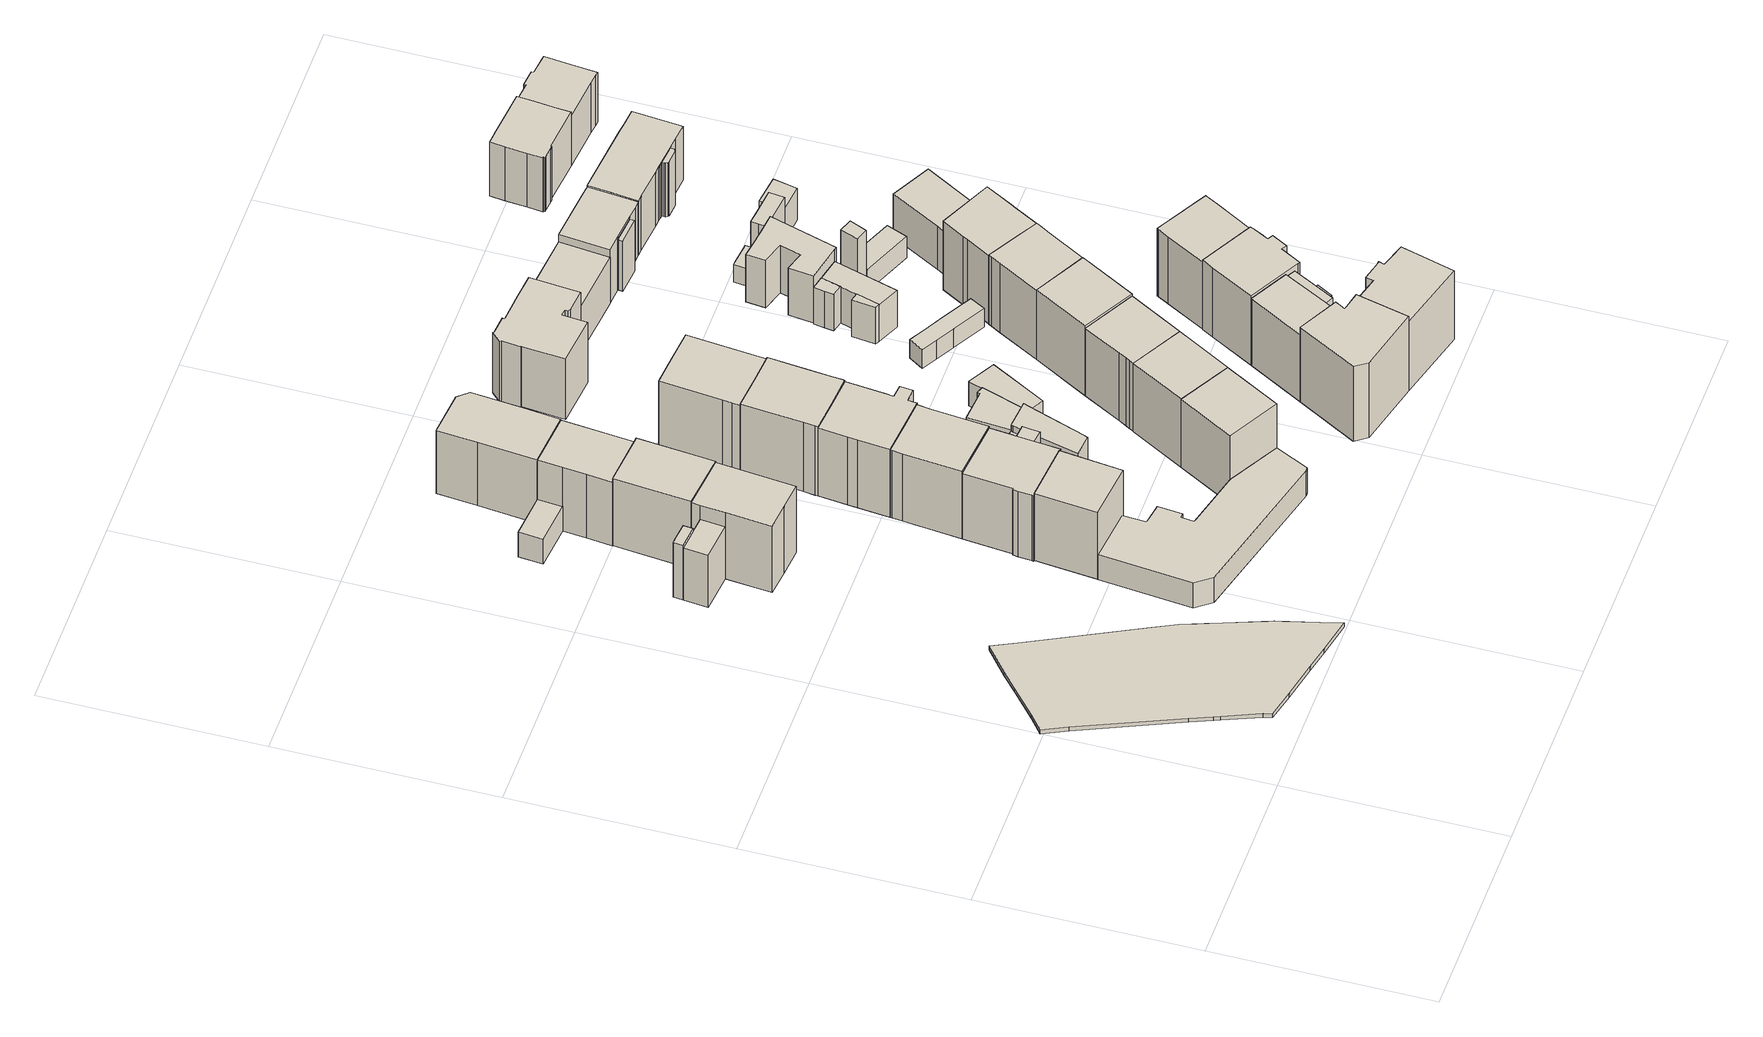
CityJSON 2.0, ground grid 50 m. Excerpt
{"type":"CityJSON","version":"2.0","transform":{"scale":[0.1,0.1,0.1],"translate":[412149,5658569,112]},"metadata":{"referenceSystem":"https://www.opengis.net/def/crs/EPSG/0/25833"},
"CityObjects":{
"building1":{"type":"Building","attributes":{"Erfassungsdatum_Objekt":"2022-03-29","BodenHoehe":112.24,"gemHoehe":0,"BauwerkHoehe":1,"Gemeindeschluessel":"14612000","Geometrietyp2DReferenz":"3000","measuredHeight":1,"function":"53001_1800"},"geometry":[{"type":"Solid","lod":"1","boundaries":[[[[0,1,2,3,4,5,6,7,8,9,10,11,12,13,14,15,16,17,18,19,20,21]],[[22,23,24,25,26,27,28,29,30,31,32,33,34,35,36,37,38,39,40,41,42,43]],[[21,23,22,0]],[[20,24,23,21]],[[19,25,24,20]],[[18,26,25,19]],[[17,27,26,18]],[[16,28,27,17]],[[15,29,28,16]],[[14,30,29,15]],[[13,31,30,14]],[[12,32,31,13]],[[11,33,32,12]],[[10,34,33,11]],[[9,35,34,10]],[[8,36,35,9]],[[7,37,36,8]],[[6,38,37,7]],[[5,39,38,6]],[[4,40,39,5]],[[3,41,40,4]],[[2,42,41,3]],[[1,43,42,2]],[[0,22,43,1]]]]}]},
"building2":{"type":"Building","attributes":{"Gemeindeschluessel":14612000,"Geometrietyp2DReferenz":"3000","function":"31001_9998","roofType":"9999"},"children":["building2-1","building2-2","building2-3"]},
"building2-1":{"type":"BuildingPart","attributes":{"Dachtyp_tdc":"tdcPolyFlatRoof","Dachneigung":12.86,"QualitaetDacherkennung":85,"Geometrietyp2DReferenz":"3000","measuredHeight":16.15,"roofType":"2100"},"parents":["building2"],"geometry":[{"type":"Solid","lod":"1","boundaries":[[[[44,45,46,47,48]],[[49,50,51,52,53]],[[48,50,49,44]],[[47,51,50,48]],[[46,52,51,47]],[[45,53,52,46]],[[44,49,53,45]]]]}]},
"building2-2":{"type":"BuildingPart","attributes":{"Dachtyp_tdc":"tdcPolyFlatRoof","Dachneigung":11.79,"QualitaetDacherkennung":72,"Geometrietyp2DReferenz":"3000","measuredHeight":15.63,"roofType":"2100"},"parents":["building2"],"geometry":[{"type":"Solid","lod":"1","boundaries":[[[[54,55,56,57,58]],[[59,60,51,50,61]],[[58,59,61,54]],[[57,60,59,58]],[[56,51,60,57]],[[55,50,51,56]],[[54,61,50,55]]]]}]},
"building2-3":{"type":"BuildingPart","attributes":{"Dachtyp_tdc":"tdcGableRoof","Dachneigung":16.1,"QualitaetDacherkennung":79,"Geometrietyp2DReferenz":"3000","measuredHeight":20.11,"roofType":"3100"},"parents":["building2"],"geometry":[{"type":"Solid","lod":"1","boundaries":[[[[62,63,64,65,66,67,68,69]],[[61,70,71,72,73,74,75,59]],[[69,61,59,62]],[[68,70,61,69]],[[67,71,70,68]],[[66,72,71,67]],[[65,73,72,66]],[[64,74,73,65]],[[63,75,74,64]],[[62,59,75,63]]]]}]},
"building3":{"type":"Building","attributes":{"Dachtyp_tdc":"tdcFreeFormRoof","Gemeindeschluessel":14612000,"Dachneigung":22.16,"QualitaetDacherkennung":76,"Geometrietyp2DReferenz":"3000","measuredHeight":20.68,"function":"31001_9998","roofType":"5000"},"geometry":[{"type":"Solid","lod":"1","boundaries":[[[[76,77,78,79]],[[80,81,82,83]],[[79,81,80,76]],[[78,82,81,79]],[[77,83,82,78]],[[76,80,83,77]]]]}]},
"building4":{"type":"Building","attributes":{"Dachtyp_tdc":"tdcGableRoof","Gemeindeschluessel":14612000,"Dachneigung":27.89,"QualitaetDacherkennung":73,"Geometrietyp2DReferenz":"3000","measuredHeight":21.06,"function":"31001_9998","roofType":"3100"},"geometry":[{"type":"Solid","lod":"1","boundaries":[[[[84,85,86,87]],[[88,72,70,89]],[[87,72,88,84]],[[86,70,72,87]],[[85,89,70,86]],[[84,88,89,85]]]]}]},
"building5":{"type":"Building","attributes":{"Dachtyp_tdc":"tdcFreeFormRoof","Gemeindeschluessel":14612000,"Dachneigung":57.56,"QualitaetDacherkennung":6,"Geometrietyp2DReferenz":"3000","measuredHeight":13.77,"function":"31001_9998","roofType":"5000"},"geometry":[{"type":"Solid","lod":"1","boundaries":[[[[90,91,92,93,94,95,96,97,98,99,100,101,102]],[[103,104,105,106,107,108,109,110,111,112,113,114,115]],[[102,104,103,90]],[[101,105,104,102]],[[100,106,105,101]],[[99,107,106,100]],[[98,108,107,99]],[[97,109,108,98]],[[96,110,109,97]],[[95,111,110,96]],[[94,112,111,95]],[[93,113,112,94]],[[92,114,113,93]],[[91,115,114,92]],[[90,103,115,91]]]]}]},
"building6":{"type":"Building","attributes":{"Gemeindeschluessel":14612000,"Geometrietyp2DReferenz":"3000","function":"31001_9998","roofType":"9999"},"children":["building6-1","building6-2"]},
"building6-1":{"type":"BuildingPart","attributes":{"Dachtyp_tdc":"tdcGableRoof","Dachneigung":22.31,"QualitaetDacherkennung":80,"Geometrietyp2DReferenz":"3000","measuredHeight":19.71,"roofType":"3100"},"parents":["building6"],"geometry":[{"type":"Solid","lod":"1","boundaries":[[[[116,117,118,119,120,121]],[[122,123,124,125,126,127]],[[121,123,122,116]],[[120,124,123,121]],[[119,125,124,120]],[[118,126,125,119]],[[117,127,126,118]],[[116,122,127,117]]]]}]},
"building6-2":{"type":"BuildingPart","attributes":{"Dachtyp_tdc":"tdcPolyFlatRoof","Dachneigung":5.61,"QualitaetDacherkennung":76,"Geometrietyp2DReferenz":"3000","measuredHeight":7.33,"roofType":"2100"},"parents":["building6"],"geometry":[{"type":"Solid","lod":"1","boundaries":[[[[128,129,130,131,132]],[[126,125,133,134,135]],[[132,125,126,128]],[[131,133,125,132]],[[130,134,133,131]],[[129,135,134,130]],[[128,126,135,129]]]]}]},
"building7":{"type":"Building","attributes":{"Gemeindeschluessel":14612000,"Geometrietyp2DReferenz":"3000","function":"31001_9998","roofType":"9999"},"children":["building7-1","building7-2"]},
"building7-1":{"type":"BuildingPart","attributes":{"Dachtyp_tdc":"tdcGableRoof","Dachneigung":23.9,"QualitaetDacherkennung":65,"Geometrietyp2DReferenz":"3000","measuredHeight":18.49,"roofType":"3100"},"parents":["building7"],"geometry":[{"type":"Solid","lod":"1","boundaries":[[[[136,137,138,139,140,141,142]],[[143,144,145,146,147,148,149]],[[141,144,143,142]],[[140,145,144,141]],[[139,146,145,140]],[[138,147,146,139]],[[137,148,147,138]],[[136,149,148,137]],[[142,143,149,136]]]]}]},
"building7-2":{"type":"BuildingPart","attributes":{"Dachtyp_tdc":"tdcGableRoof","Dachneigung":30,"QualitaetDacherkennung":79,"Geometrietyp2DReferenz":"3000","measuredHeight":21.07,"roofType":"3100"},"parents":["building7"],"geometry":[{"type":"Solid","lod":"1","boundaries":[[[[150,151,152,153,154,155,156,157,158,159,160,161,162,163,164,165]],[[166,167,168,169,170,171,172,173,145,143,174,175,80,176,83,177]],[[165,167,166,150]],[[164,168,167,165]],[[163,169,168,164]],[[162,170,169,163]],[[161,171,170,162]],[[160,172,171,161]],[[159,173,172,160]],[[158,145,173,159]],[[157,143,145,158]],[[156,174,143,157]],[[155,175,174,156]],[[154,80,175,155]],[[153,176,80,154]],[[152,83,176,153]],[[151,177,83,152]],[[150,166,177,151]]]]}]},
"building8":{"type":"Building","attributes":{"Dachtyp_tdc":"tdcGableRoof","Gemeindeschluessel":14612000,"Dachneigung":31.11,"QualitaetDacherkennung":78,"Geometrietyp2DReferenz":"3000","measuredHeight":21.53,"function":"31001_9998","roofType":"3100"},"geometry":[{"type":"Solid","lod":"1","boundaries":[[[[178,179,180,181,182,183,184,185,186,187]],[[188,172,189,170,190,191,192,193,194,195]],[[187,172,188,178]],[[186,189,172,187]],[[185,170,189,186]],[[184,190,170,185]],[[183,191,190,184]],[[182,192,191,183]],[[181,193,192,182]],[[180,194,193,181]],[[179,195,194,180]],[[178,188,195,179]]]]}]},
"building9":{"type":"Building","attributes":{"Dachtyp_tdc":"tdcPolyFlatRoof","Gemeindeschluessel":14612000,"Dachneigung":0,"QualitaetDacherkennung":36,"Geometrietyp2DReferenz":"3000","measuredHeight":18.29,"function":"31001_9998","roofType":"1000"},"geometry":[{"type":"Solid","lod":"1","boundaries":[[[[196,197,198,199,200,201,202]],[[203,204,205,206,207,208,209]],[[202,204,203,196]],[[201,205,204,202]],[[200,206,205,201]],[[199,207,206,200]],[[198,208,207,199]],[[197,209,208,198]],[[196,203,209,197]]]]}]},
"building10":{"type":"Building","attributes":{"Dachtyp_tdc":"tdcFreeFormRoof","Gemeindeschluessel":14612000,"Dachneigung":30.51,"QualitaetDacherkennung":73,"Geometrietyp2DReferenz":"3000","measuredHeight":22.68,"function":"31001_9998","roofType":"5000"},"geometry":[{"type":"Solid","lod":"1","boundaries":[[[[210,211,212,213,214,215,216,217,218,219,220,221]],[[192,222,223,224,225,226,227,228,229,230,231,194]],[[221,222,192,210]],[[220,223,222,221]],[[219,224,223,220]],[[218,225,224,219]],[[217,226,225,218]],[[216,227,226,217]],[[215,228,227,216]],[[214,229,228,215]],[[213,230,229,214]],[[212,231,230,213]],[[211,194,231,212]],[[210,192,194,211]]]]}]},
"building11":{"type":"Building","attributes":{"Dachtyp_tdc":"tdcGableRoof","Gemeindeschluessel":14612000,"Dachneigung":29.85,"QualitaetDacherkennung":89,"Geometrietyp2DReferenz":"3000","measuredHeight":21.54,"function":"31001_9998","roofType":"3100"},"geometry":[{"type":"Solid","lod":"1","boundaries":[[[[232,233,234,235]],[[236,237,238,239]],[[235,237,236,232]],[[234,238,237,235]],[[233,239,238,234]],[[232,236,239,233]]]]}]},
"building12":{"type":"Building","attributes":{"Gemeindeschluessel":14612000,"Geometrietyp2DReferenz":"3000","function":"31001_9998","roofType":"9999"},"children":["building12-1","building12-2"]},
"building12-1":{"type":"BuildingPart","attributes":{"Dachtyp_tdc":"tdcGableRoof","Dachneigung":13.81,"QualitaetDacherkennung":5,"Geometrietyp2DReferenz":"3000","measuredHeight":10.75,"roofType":"3100"},"parents":["building12"],"geometry":[{"type":"Solid","lod":"1","boundaries":[[[[240,241,242,243,244,245,246,247,248]],[[249,250,251,252,253,254,255,256,257]],[[248,250,249,240]],[[247,251,250,248]],[[246,252,251,247]],[[245,253,252,246]],[[244,254,253,245]],[[243,255,254,244]],[[242,256,255,243]],[[241,257,256,242]],[[240,249,257,241]]]]}]},
"building12-2":{"type":"BuildingPart","attributes":{"Dachtyp_tdc":"tdcPolyFlatRoof","Dachneigung":0,"QualitaetDacherkennung":40,"Geometrietyp2DReferenz":"3000","measuredHeight":7.15,"roofType":"1000"},"parents":["building12"],"geometry":[{"type":"Solid","lod":"1","boundaries":[[[[258,259,260,261]],[[262,263,256,254]],[[261,263,262,258]],[[260,256,263,261]],[[259,254,256,260]],[[258,262,254,259]]]]}]},
"building13":{"type":"Building","attributes":{"Gemeindeschluessel":14612000,"Geometrietyp2DReferenz":"3000","function":"31001_9998","roofType":"9999"},"children":["building13-1","building13-2"]},
"building13-1":{"type":"BuildingPart","attributes":{"Dachtyp_tdc":"tdcGableRoof","Dachneigung":31.83,"QualitaetDacherkennung":79,"Geometrietyp2DReferenz":"3000","measuredHeight":22.08,"roofType":"3100"},"parents":["building13"],"geometry":[{"type":"Solid","lod":"1","boundaries":[[[[264,265,266,267,268,269,270,271,272,273,274]],[[275,276,225,277,224,278,279,280,281,282,283]],[[274,276,275,264]],[[273,225,276,274]],[[272,277,225,273]],[[271,224,277,272]],[[270,278,224,271]],[[269,279,278,270]],[[268,280,279,269]],[[267,281,280,268]],[[266,282,281,267]],[[265,283,282,266]],[[264,275,283,265]]]]}]},
"building13-2":{"type":"BuildingPart","attributes":{"Dachtyp_tdc":"tdcPolyFlatRoof","Dachneigung":0,"QualitaetDacherkennung":66,"Geometrietyp2DReferenz":"3000","measuredHeight":8.22,"roofType":"1000"},"parents":["building13"],"geometry":[{"type":"Solid","lod":"1","boundaries":[[[[284,285,286,287]],[[282,288,289,283]],[[287,288,282,284]],[[286,289,288,287]],[[285,283,289,286]],[[284,282,283,285]]]]}]},
"building14":{"type":"Building","attributes":{"Dachtyp_tdc":"tdcGableRoof","Gemeindeschluessel":14612000,"Dachneigung":32.02,"QualitaetDacherkennung":66,"Geometrietyp2DReferenz":"3000","measuredHeight":21.6,"function":"31001_9998","roofType":"3100"},"geometry":[{"type":"Solid","lod":"1","boundaries":[[[[290,291,292,293,294,295,296,297,298,299]],[[300,301,302,303,304,305,306,307,308,309]],[[299,301,300,290]],[[298,302,301,299]],[[297,303,302,298]],[[296,304,303,297]],[[295,305,304,296]],[[294,306,305,295]],[[293,307,306,294]],[[292,308,307,293]],[[291,309,308,292]],[[290,300,309,291]]]]}]},
"building15":{"type":"Building","attributes":{"Dachtyp_tdc":"tdcPolyFlatRoof","Gemeindeschluessel":14612000,"Dachneigung":2.62,"QualitaetDacherkennung":70,"Geometrietyp2DReferenz":"3000","measuredHeight":7.49,"function":"31001_9998","roofType":"2100"},"geometry":[{"type":"Solid","lod":"1","boundaries":[[[[310,311,312,313,314,315]],[[316,317,318,319,320,321]],[[315,317,316,310]],[[314,318,317,315]],[[313,319,318,314]],[[312,320,319,313]],[[311,321,320,312]],[[310,316,321,311]]]]}]},
"building16":{"type":"Building","attributes":{"Dachtyp_tdc":"tdcGableRoof","Gemeindeschluessel":14612000,"Dachneigung":29.72,"QualitaetDacherkennung":83,"Geometrietyp2DReferenz":"3000","measuredHeight":21.59,"function":"31001_9998","roofType":"3100"},"geometry":[{"type":"Solid","lod":"1","boundaries":[[[[322,323,324,325]],[[237,326,327,238]],[[325,326,237,322]],[[324,327,326,325]],[[323,238,327,324]],[[322,237,238,323]]]]}]},
"building17":{"type":"Building","attributes":{"Dachtyp_tdc":"tdcPolyFlatRoof","Gemeindeschluessel":14612000,"Dachneigung":0,"QualitaetDacherkennung":61,"Geometrietyp2DReferenz":"3000","measuredHeight":6.96,"function":"31001_9998","roofType":"1000"},"geometry":[{"type":"Solid","lod":"1","boundaries":[[[[328,329,330,331,332,333,334]],[[335,336,316,321,337,338,339]],[[334,336,335,328]],[[333,316,336,334]],[[332,321,316,333]],[[331,337,321,332]],[[330,338,337,331]],[[329,339,338,330]],[[328,335,339,329]]]]}]},
"building18":{"type":"Building","attributes":{"Dachtyp_tdc":"tdcPolyFlatRoof","Gemeindeschluessel":14612000,"Dachneigung":11.71,"QualitaetDacherkennung":75,"Geometrietyp2DReferenz":"3000","measuredHeight":4.7,"function":"31001_9998","roofType":"2100"},"geometry":[{"type":"Solid","lod":"1","boundaries":[[[[340,341,342,343,344,345,346,347]],[[348,349,350,351,352,353,354,355]],[[347,349,348,340]],[[346,350,349,347]],[[345,351,350,346]],[[344,352,351,345]],[[343,353,352,344]],[[342,354,353,343]],[[341,355,354,342]],[[340,348,355,341]]]]}]},
"building19":{"type":"Building","attributes":{"Dachtyp_tdc":"tdcFreeFormRoof","Gemeindeschluessel":14612000,"Dachneigung":41,"QualitaetDacherkennung":27,"Geometrietyp2DReferenz":"3000","measuredHeight":24.29,"function":"31001_9998","roofType":"5000"},"geometry":[{"type":"Solid","lod":"1","boundaries":[[[[356,357,358,359,360,361,362]],[[363,364,365,366,367,368,369]],[[362,364,363,356]],[[361,365,364,362]],[[360,366,365,361]],[[359,367,366,360]],[[358,368,367,359]],[[357,369,368,358]],[[356,363,369,357]]]]}]},
"building20":{"type":"Building","attributes":{"Dachtyp_tdc":"tdcGableRoof","Gemeindeschluessel":14612000,"Dachneigung":29.12,"QualitaetDacherkennung":78,"Geometrietyp2DReferenz":"3000","measuredHeight":21.39,"function":"31001_9998","roofType":"3100"},"geometry":[{"type":"Solid","lod":"1","boundaries":[[[[370,325,324,371,372,373,374]],[[375,376,377,378,379,380,381]],[[374,376,375,370]],[[373,377,376,374]],[[372,378,377,373]],[[371,379,378,372]],[[324,380,379,371]],[[325,381,380,324]],[[370,375,381,325]]]]}]},
"building21":{"type":"Building","attributes":{"Dachtyp_tdc":"tdcFreeFormRoof","Gemeindeschluessel":14612000,"Dachneigung":23.46,"QualitaetDacherkennung":27,"Geometrietyp2DReferenz":"3000","measuredHeight":20.46,"function":"31001_9998","roofType":"5000"},"geometry":[{"type":"Solid","lod":"1","boundaries":[[[[382,383,384,385,386,387,388,389,390,391,392,393,394,395,396,397,398]],[[399,400,401,402,403,404,405,406,407,408,409,410,411,412,413,414,415]],[[398,400,399,382]],[[397,401,400,398]],[[396,402,401,397]],[[395,403,402,396]],[[394,404,403,395]],[[393,405,404,394]],[[392,406,405,393]],[[391,407,406,392]],[[390,408,407,391]],[[389,409,408,390]],[[388,410,409,389]],[[387,411,410,388]],[[386,412,411,387]],[[385,413,412,386]],[[384,414,413,385]],[[383,415,414,384]],[[382,399,415,383]]]]}]},
"building22":{"type":"Building","attributes":{"Gemeindeschluessel":14612000,"Geometrietyp2DReferenz":"3000","function":"31001_9998","roofType":"9999"},"children":["building22-1","building22-2","building22-3"]},
"building22-1":{"type":"BuildingPart","attributes":{"Dachtyp_tdc":"tdcPolyFlatRoof","Dachneigung":28.42,"QualitaetDacherkennung":43,"Geometrietyp2DReferenz":"3000","measuredHeight":19.26,"roofType":"2100"},"parents":["building22"],"geometry":[{"type":"Solid","lod":"1","boundaries":[[[[416,417,418,419,420]],[[421,422,423,424,425]],[[420,422,421,416]],[[419,423,422,420]],[[418,424,423,419]],[[417,425,424,418]],[[416,421,425,417]]]]}]},
"building22-2":{"type":"BuildingPart","attributes":{"Dachtyp_tdc":"tdcGableRoof","Dachneigung":29.43,"QualitaetDacherkennung":64,"Geometrietyp2DReferenz":"3000","measuredHeight":21.21,"roofType":"3100"},"parents":["building22"],"geometry":[{"type":"Solid","lod":"1","boundaries":[[[[426,427,428,429,430]],[[431,423,422,365,364]],[[430,423,431,426]],[[429,422,423,430]],[[428,365,422,429]],[[427,364,365,428]],[[426,431,364,427]]]]}]},
"building22-3":{"type":"BuildingPart","attributes":{"Dachtyp_tdc":"tdcFreeFormRoof","Dachneigung":72.67,"QualitaetDacherkennung":29,"Geometrietyp2DReferenz":"3000","measuredHeight":18.78,"roofType":"5000"},"parents":["building22"],"geometry":[{"type":"Solid","lod":"1","boundaries":[[[[432,433,434,435,436,437,438]],[[439,440,441,425,424,442,443]],[[438,440,439,432]],[[437,441,440,438]],[[436,425,441,437]],[[435,424,425,436]],[[434,442,424,435]],[[433,443,442,434]],[[432,439,443,433]]]]}]},
"building23":{"type":"Building","attributes":{"Dachtyp_tdc":"tdcGableRoof","Gemeindeschluessel":14612000,"Dachneigung":36.19,"QualitaetDacherkennung":80,"Geometrietyp2DReferenz":"3000","measuredHeight":22.5,"function":"31001_9998","roofType":"3100"},"geometry":[{"type":"Solid","lod":"1","boundaries":[[[[444,445,446,447]],[[448,379,378,449]],[[447,379,448,444]],[[446,378,379,447]],[[445,449,378,446]],[[444,448,449,445]]]]}]},
"building24":{"type":"Building","attributes":{"Dachtyp_tdc":"tdcFreeFormRoof","Gemeindeschluessel":14612000,"Dachneigung":35.54,"QualitaetDacherkennung":55,"Geometrietyp2DReferenz":"3000","measuredHeight":22.66,"function":"31001_9998","roofType":"5000"},"geometry":[{"type":"Solid","lod":"1","boundaries":[[[[450,451,452,453,454,455,456,457,458]],[[459,460,461,462,463,464,465,466,467]],[[458,460,459,450]],[[457,461,460,458]],[[456,462,461,457]],[[455,463,462,456]],[[454,464,463,455]],[[453,465,464,454]],[[452,466,465,453]],[[451,467,466,452]],[[450,459,467,451]]]]}]},
"building25":{"type":"Building","attributes":{"Dachtyp_tdc":"tdcGableRoof","Gemeindeschluessel":14612000,"Dachneigung":10.48,"QualitaetDacherkennung":18,"Geometrietyp2DReferenz":"3000","measuredHeight":6.6,"function":"31001_9998","roofType":"3100"},"geometry":[{"type":"Solid","lod":"1","boundaries":[[[[468,469,470,471,472,473,474,475]],[[476,477,478,479,480,481,482,483]],[[475,477,476,468]],[[474,478,477,475]],[[473,479,478,474]],[[472,480,479,473]],[[471,481,480,472]],[[470,482,481,471]],[[469,483,482,470]],[[468,476,483,469]]]]}]},
"building26":{"type":"Building","attributes":{"Dachtyp_tdc":"tdcFreeFormRoof","Gemeindeschluessel":14612000,"Dachneigung":25.82,"QualitaetDacherkennung":72,"Geometrietyp2DReferenz":"3000","measuredHeight":21.97,"function":"31001_9998","roofType":"5000"},"geometry":[{"type":"Solid","lod":"1","boundaries":[[[[484,485,486,487,488,489,490,491,492,493,494,495]],[[496,497,498,499,500,501,502,503,442,431,504,505]],[[495,497,496,484]],[[494,498,497,495]],[[493,499,498,494]],[[492,500,499,493]],[[491,501,500,492]],[[490,502,501,491]],[[489,503,502,490]],[[488,442,503,489]],[[487,431,442,488]],[[486,504,431,487]],[[485,505,504,486]],[[484,496,505,485]]]]}]},
"building27":{"type":"Building","attributes":{"Dachtyp_tdc":"tdcGableRoof","Gemeindeschluessel":14612000,"Dachneigung":36.05,"QualitaetDacherkennung":77,"Geometrietyp2DReferenz":"3000","measuredHeight":22.42,"function":"31001_9998","roofType":"3100"},"geometry":[{"type":"Solid","lod":"1","boundaries":[[[[506,507,508,509,510,511,512,513,514,515]],[[516,448,517,449,518,519,520,521,522,523]],[[515,448,516,506]],[[514,517,448,515]],[[513,449,517,514]],[[512,518,449,513]],[[511,519,518,512]],[[510,520,519,511]],[[509,521,520,510]],[[508,522,521,509]],[[507,523,522,508]],[[506,516,523,507]]]]}]},
"building28":{"type":"Building","attributes":{"Dachtyp_tdc":"tdcGableRoof","Gemeindeschluessel":14612000,"Dachneigung":35.52,"QualitaetDacherkennung":53,"Geometrietyp2DReferenz":"3000","measuredHeight":15.27,"function":"31001_9998","roofType":"3100"},"geometry":[{"type":"Solid","lod":"1","boundaries":[[[[524,525,526,527]],[[407,528,529,408]],[[527,528,407,524]],[[526,529,528,527]],[[525,408,529,526]],[[524,407,408,525]]]]}]},
"building29":{"type":"Building","attributes":{"Gemeindeschluessel":14612000,"Geometrietyp2DReferenz":"3000","function":"31001_9998","roofType":"9999"},"children":["building29-1","building29-2","building29-3"]},
"building29-1":{"type":"BuildingPart","attributes":{"Dachtyp_tdc":"tdcPolyFlatRoof","Dachneigung":0,"QualitaetDacherkennung":57,"Geometrietyp2DReferenz":"3000","measuredHeight":10.31,"roofType":"1000"},"parents":["building29"],"geometry":[{"type":"Solid","lod":"1","boundaries":[[[[530,531,532,533,534,535]],[[536,537,538,539,540,541]],[[535,537,536,530]],[[534,538,537,535]],[[533,539,538,534]],[[532,540,539,533]],[[531,541,540,532]],[[530,536,541,531]]]]}]},
"building29-2":{"type":"BuildingPart","attributes":{"Dachtyp_tdc":"tdcPolyFlatRoof","Dachneigung":2.94,"QualitaetDacherkennung":69,"Geometrietyp2DReferenz":"3000","measuredHeight":10.58,"roofType":"2100"},"parents":["building29"],"geometry":[{"type":"Solid","lod":"1","boundaries":[[[[542,543,544,545,546]],[[547,548,549,541,540]],[[546,548,547,542]],[[545,549,548,546]],[[544,541,549,545]],[[543,540,541,544]],[[542,547,540,543]]]]}]},
"building29-3":{"type":"BuildingPart","attributes":{"Dachtyp_tdc":"tdcPolyFlatRoof","Dachneigung":0,"QualitaetDacherkennung":74,"Geometrietyp2DReferenz":"3000","measuredHeight":10.55,"roofType":"1000"},"parents":["building29"],"geometry":[{"type":"Solid","lod":"1","boundaries":[[[[550,551,552,553]],[[538,554,555,539]],[[553,554,538,550]],[[552,555,554,553]],[[551,539,555,552]],[[550,538,539,551]]]]}]},
"building30":{"type":"Building","attributes":{"Dachtyp_tdc":"tdcFreeFormRoof","Gemeindeschluessel":14612000,"Dachneigung":27.26,"QualitaetDacherkennung":76,"Geometrietyp2DReferenz":"3000","measuredHeight":21.2,"function":"31001_9998","roofType":"5000"},"geometry":[{"type":"Solid","lod":"1","boundaries":[[[[556,557,558,559,560,561,562,563]],[[564,565,566,567,568,569,570,571]],[[563,565,564,556]],[[562,566,565,563]],[[561,567,566,562]],[[560,568,567,561]],[[559,569,568,560]],[[558,570,569,559]],[[557,571,570,558]],[[556,564,571,557]]]]}]},
"building31":{"type":"Building","attributes":{"Dachtyp_tdc":"tdcFreeFormRoof","Gemeindeschluessel":14612000,"Dachneigung":17.35,"QualitaetDacherkennung":52,"Geometrietyp2DReferenz":"3000","measuredHeight":14.02,"function":"31001_9998","roofType":"5000"},"geometry":[{"type":"Solid","lod":"1","boundaries":[[[[572,573,574,575,576,577,578,579,580,581,582,583]],[[584,585,586,587,588,589,590,591,592,593,594,595]],[[583,585,584,572]],[[582,586,585,583]],[[581,587,586,582]],[[580,588,587,581]],[[579,589,588,580]],[[578,590,589,579]],[[577,591,590,578]],[[576,592,591,577]],[[575,593,592,576]],[[574,594,593,575]],[[573,595,594,574]],[[572,584,595,573]]]]}]},
"building32":{"type":"Building","attributes":{"Dachtyp_tdc":"tdcFreeFormRoof","Gemeindeschluessel":14612000,"Dachneigung":63.34,"QualitaetDacherkennung":5,"Geometrietyp2DReferenz":"3000","measuredHeight":18.99,"function":"31001_9998","roofType":"5000"},"geometry":[{"type":"Solid","lod":"1","boundaries":[[[[596,597,598,599]],[[600,601,602,603]],[[599,601,600,596]],[[598,602,601,599]],[[597,603,602,598]],[[596,600,603,597]]]]}]},
"building33":{"type":"Building","attributes":{"Dachtyp_tdc":"tdcFreeFormRoof","Gemeindeschluessel":14612000,"Dachneigung":30.3,"QualitaetDacherkennung":79,"Geometrietyp2DReferenz":"3000","measuredHeight":21.74,"function":"31001_9998","roofType":"5000"},"geometry":[{"type":"Solid","lod":"1","boundaries":[[[[604,605,606,607,608,609,610,611,612]],[[613,614,615,616,617,618,619,620,621]],[[612,614,613,604]],[[611,615,614,612]],[[610,616,615,611]],[[609,617,616,610]],[[608,618,617,609]],[[607,619,618,608]],[[606,620,619,607]],[[605,621,620,606]],[[604,613,621,605]]]]}]},
"building34":{"type":"Building","attributes":{"Gemeindeschluessel":14612000,"Geometrietyp2DReferenz":"3000","function":"31001_9998","roofType":"9999"},"children":["building34-1","building34-2"]},
"building34-1":{"type":"BuildingPart","attributes":{"Dachtyp_tdc":"tdcPolyFlatRoof","Dachneigung":0,"QualitaetDacherkennung":38,"Geometrietyp2DReferenz":"3000","measuredHeight":14.52,"roofType":"1000"},"parents":["building34"],"geometry":[{"type":"Solid","lod":"1","boundaries":[[[[622,623,624,625]],[[626,627,628,629]],[[625,627,626,622]],[[624,628,627,625]],[[623,629,628,624]],[[622,626,629,623]]]]}]},
"building34-2":{"type":"BuildingPart","attributes":{"Dachtyp_tdc":"tdcFreeFormRoof","Dachneigung":38.37,"QualitaetDacherkennung":9,"Geometrietyp2DReferenz":"3000","measuredHeight":17.44,"roofType":"5000"},"parents":["building34"],"geometry":[{"type":"Solid","lod":"1","boundaries":[[[[630,631,632,633,634,635,636,637,638,639,640]],[[641,627,626,642,643,644,645,646,647,648,649]],[[640,627,641,630]],[[639,626,627,640]],[[638,642,626,639]],[[637,643,642,638]],[[636,644,643,637]],[[635,645,644,636]],[[634,646,645,635]],[[633,647,646,634]],[[632,648,647,633]],[[631,649,648,632]],[[630,641,649,631]]]]}]},
"building35":{"type":"Building","attributes":{"Dachtyp_tdc":"tdcPolyFlatRoof","Gemeindeschluessel":14612000,"Dachneigung":0,"QualitaetDacherkennung":55,"Geometrietyp2DReferenz":"3000","measuredHeight":6.18,"function":"31001_9998","roofType":"1000"},"geometry":[{"type":"Solid","lod":"1","boundaries":[[[[650,651,652,653,654,655,656]],[[657,602,601,658,659,660,661]],[[656,602,657,650]],[[655,601,602,656]],[[654,658,601,655]],[[653,659,658,654]],[[652,660,659,653]],[[651,661,660,652]],[[650,657,661,651]]]]}]},
"building36":{"type":"Building","attributes":{"Gemeindeschluessel":14612000,"Geometrietyp2DReferenz":"3000","function":"31001_9998","roofType":"9999"},"children":["building36-1","building36-2"]},
"building36-1":{"type":"BuildingPart","attributes":{"Dachtyp_tdc":"tdcFreeFormRoof","Dachneigung":68.86,"QualitaetDacherkennung":5,"Geometrietyp2DReferenz":"3000","measuredHeight":14.82,"roofType":"5000"},"parents":["building36"],"geometry":[{"type":"Solid","lod":"1","boundaries":[[[[662,663,664,665,666,667,668,669,670]],[[671,672,673,674,590,675,676,677,678]],[[670,672,671,662]],[[669,673,672,670]],[[668,674,673,669]],[[667,590,674,668]],[[666,675,590,667]],[[665,676,675,666]],[[664,677,676,665]],[[663,678,677,664]],[[662,671,678,663]]]]}]},
"building36-2":{"type":"BuildingPart","attributes":{"Dachtyp_tdc":"tdcGableRoof","Dachneigung":41.43,"QualitaetDacherkennung":4,"Geometrietyp2DReferenz":"3000","measuredHeight":7.35,"roofType":"3100"},"parents":["building36"],"geometry":[{"type":"Solid","lod":"1","boundaries":[[[[679,680,681,682,683,684,685,686]],[[675,589,687,588,688,689,690,677]],[[686,589,675,679]],[[685,687,589,686]],[[684,588,687,685]],[[683,688,588,684]],[[682,689,688,683]],[[681,690,689,682]],[[680,677,690,681]],[[679,675,677,680]]]]}]},
"building37":{"type":"Building","attributes":{"Dachtyp_tdc":"tdcFreeFormRoof","Gemeindeschluessel":14612000,"Dachneigung":30.28,"QualitaetDacherkennung":52,"Geometrietyp2DReferenz":"3000","measuredHeight":13.87,"function":"31001_9998","roofType":"5000"},"geometry":[{"type":"Solid","lod":"1","boundaries":[[[[691,692,693,694,695,696,697,698]],[[699,700,701,702,703,704,705,706]],[[698,700,699,691]],[[697,701,700,698]],[[696,702,701,697]],[[695,703,702,696]],[[694,704,703,695]],[[693,705,704,694]],[[692,706,705,693]],[[691,699,706,692]]]]}]},
"building38":{"type":"Building","attributes":{"Dachtyp_tdc":"tdcFreeFormRoof","Gemeindeschluessel":14612000,"Dachneigung":56.23,"QualitaetDacherkennung":10,"Geometrietyp2DReferenz":"3000","measuredHeight":11.32,"function":"31001_9998","roofType":"5000"},"geometry":[{"type":"Solid","lod":"1","boundaries":[[[[707,708,709,710,711]],[[712,713,714,715,716]],[[711,713,712,707]],[[710,714,713,711]],[[709,715,714,710]],[[708,716,715,709]],[[707,712,716,708]]]]}]},
"building39":{"type":"Building","attributes":{"Gemeindeschluessel":14612000,"Geometrietyp2DReferenz":"3000","function":"31001_9998","roofType":"9999"},"children":["building39-1","building39-2"]},
"building39-1":{"type":"BuildingPart","attributes":{"Dachtyp_tdc":"tdcGableRoof","Dachneigung":40.11,"QualitaetDacherkennung":57,"Geometrietyp2DReferenz":"3000","measuredHeight":18.31,"roofType":"3100"},"parents":["building39"],"geometry":[{"type":"Solid","lod":"1","boundaries":[[[[717,718,719,720,721,722,723,724,725,726,727,728,729,730,731,732]],[[733,734,735,736,737,738,739,740,741,742,743,744,745,746,747,748]],[[732,734,733,717]],[[731,735,734,732]],[[730,736,735,731]],[[729,737,736,730]],[[728,738,737,729]],[[727,739,738,728]],[[726,740,739,727]],[[725,741,740,726]],[[724,742,741,725]],[[723,743,742,724]],[[722,744,743,723]],[[721,745,744,722]],[[720,746,745,721]],[[719,747,746,720]],[[718,748,747,719]],[[717,733,748,718]]]]}]},
"building39-2":{"type":"BuildingPart","attributes":{"Dachtyp_tdc":"tdcPolyFlatRoof","Dachneigung":38.92,"QualitaetDacherkennung":35,"Geometrietyp2DReferenz":"3000","measuredHeight":16.13,"roofType":"2100"},"parents":["building39"],"geometry":[{"type":"MultiSurface","lod":"1","boundaries":[[[749,750,751,752,731,730,753,754,755]],[[756,757,758,759,736,735,760,761,762]],[[755,757,756,749]],[[754,758,757,755]],[[753,759,758,754]],[[730,736,759,753]],[[759,753,731,735]],[[752,760,735,731]],[[751,761,760,752]],[[750,762,761,751]],[[749,756,762,750]]]}]},
"building40":{"type":"Building","attributes":{"Dachtyp_tdc":"tdcFreeFormRoof","Gemeindeschluessel":14612000,"Dachneigung":39.2,"QualitaetDacherkennung":73,"Geometrietyp2DReferenz":"3000","measuredHeight":17.15,"function":"31001_9998","roofType":"5000"},"geometry":[{"type":"Solid","lod":"1","boundaries":[[[[763,764,765,766,767,768,769,770,771,772,773,774,775,776,777,778]],[[779,780,781,782,783,784,785,786,787,788,789,790,791,792,793,794]],[[778,780,779,763]],[[777,781,780,778]],[[776,782,781,777]],[[775,783,782,776]],[[774,784,783,775]],[[773,785,784,774]],[[772,786,785,773]],[[771,787,786,772]],[[770,788,787,771]],[[769,789,788,770]],[[768,790,789,769]],[[767,791,790,768]],[[766,792,791,767]],[[765,793,792,766]],[[764,794,793,765]],[[763,779,794,764]]]]}]},
"building41":{"type":"Building","attributes":{"Dachtyp_tdc":"tdcGableRoof","Gemeindeschluessel":14612000,"Dachneigung":33.98,"QualitaetDacherkennung":45,"Geometrietyp2DReferenz":"3000","measuredHeight":16.29,"function":"31001_9998","roofType":"3100"},"geometry":[{"type":"Solid","lod":"1","boundaries":[[[[795,796,797,798,799,800,801,802,803,804,805,806,807,808]],[[809,782,810,779,811,812,813,814,815,816,817,818,819,820]],[[808,782,809,795]],[[807,810,782,808]],[[806,779,810,807]],[[805,811,779,806]],[[804,812,811,805]],[[803,813,812,804]],[[802,814,813,803]],[[801,815,814,802]],[[800,816,815,801]],[[799,817,816,800]],[[798,818,817,799]],[[797,819,818,798]],[[796,820,819,797]],[[795,809,820,796]]]]}]}
},
"vertices":[
[1,507,13],[27,453,13],[123,227,13],[142,180,13],[148,167,13],[181,86,13],[186,67,13],[252,52,13],[339,34,13],[396,22,13],[480,5,13],[475,24,13],[443,143,13],[399,265,13],[394,277,13],[377,326,13],[352,377,13],[229,624,13],[203,678,13],[140,627,13],[101,592,13],[38,536,13],[1,507,2],[38,536,2],[101,592,2],[140,627,2],[203,678,2],[229,624,2],[352,377,2],[377,326,2],[394,277,2],[399,265,2],[443,143,2],[475,24,2],[480,5,2],[396,22,2],[339,34,2],[252,52,2],[186,67,2],[181,86,2],[148,167,2],[142,180,2],[123,227,2],[27,453,2],
[209,1334,161],[171,1338,161],[157,1339,161],[155,1317,161],[207,1312,161],[209,1334,3],[207,1312,3],[155,1317,3],[157,1339,3],[171,1338,3],
[244,1308,153],[207,1312,153],[155,1317,153],[149,1262,153],[239,1253,153],[239,1253,3],[149,1262,3],[244,1308,3],
[239,1253,194],[229,1150,194],[291,1143,194],[354,1137,194],[372,1315,194],[309,1322,194],[246,1328,194],[244,1308,194],[246,1328,3],[309,1322,3],[372,1315,3],[354,1137,3],[291,1143,3],[229,1150,3],
[609,654,196],[476,666,196],[462,526,196],[593,512,196],[609,654,3],[593,512,3],[462,526,3],[476,666,3],
[388,1489,197],[263,1501,197],[246,1328,197],[372,1315,197],[388,1489,3],[263,1501,3],
[828,192,74],[865,268,74],[749,332,74],[612,366,74],[615,395,74],[626,395,74],[631,451,74],[582,459,74],[585,513,74],[462,526,74],[441,316,74],[469,280,74],[819,191,74],[828,192,2],[819,191,2],[469,280,2],[441,316,2],[462,526,2],[585,513,2],[582,459,2],[631,451,2],[626,395,2],[615,395,2],[612,366,2],[749,332,2],[865,268,2],
[388,1489,185],[404,1655,185],[279,1667,185],[274,1611,185],[269,1558,185],[263,1501,185],[388,1489,2],[263,1501,2],[269,1558,2],[274,1611,2],[279,1667,2],[404,1655,2],
[279,1667,73],[277,1667,73],[176,1676,73],[171,1621,73],[274,1611,73],[171,1621,2],[176,1676,2],[277,1667,2],
[624,718,175],[670,713,175],[672,736,175],[674,753,175],[628,757,175],[626,741,175],[621,685,175],[621,685,3],[626,741,3],[628,757,3],[674,753,3],[672,736,3],[670,713,3],[624,718,3],
[474,671,192],[473,666,192],[476,666,192],[547,659,192],[609,654,192],[618,653,192],[618,658,192],[621,685,192],[628,757,192],[628,758,192],[633,811,192],[563,818,192],[492,825,192],[481,713,192],[478,713,192],[476,700,192],[474,671,3],[476,700,3],[478,713,3],[481,713,3],[492,825,3],[563,818,3],[633,811,3],[628,758,3],[618,658,3],[618,653,3],[547,659,3],[473,666,3],
[646,942,197],[649,967,197],[649,971,197],[578,977,197],[508,984,197],[508,980,197],[505,956,197],[492,825,197],[562,818,197],[633,811,197],[646,942,3],[562,818,3],[505,956,3],[508,980,3],[508,984,3],[578,977,3],[649,971,3],[649,967,3],
[277,1667,187],[404,1655,187],[413,1737,187],[424,1855,187],[403,1879,187],[299,1889,187],[290,1798,187],[277,1667,5],[290,1798,5],[299,1889,5],[403,1879,5],[424,1855,5],[413,1737,5],[404,1655,5],
[508,984,199],[649,971,199],[652,971,199],[654,992,199],[685,989,199],[688,1019,199],[657,1022,199],[659,1041,199],[668,1130,199],[524,1143,199],[517,1077,199],[515,1055,199],[515,1055,3],[517,1077,3],[524,1143,3],[668,1130,3],[659,1041,3],[657,1022,3],[688,1019,3],[685,989,3],[654,992,3],[652,971,3],
[749,332,200],[865,268,200],[936,395,200],[820,459,200],[749,332,4],[820,459,4],[936,395,4],[865,268,4],
[814,789,94],[816,794,94],[749,800,94],[747,795,94],[741,768,94],[711,645,94],[760,640,94],[765,651,94],[812,785,94],[814,789,5],[812,785,5],[765,651,5],[760,640,5],[711,645,5],[741,768,5],[747,795,5],[749,800,5],[816,794,5],
[723,772,77],[741,768,77],[749,800,77],[731,802,77],[723,772,5],[731,802,5],
[671,1160,202],[676,1215,202],[685,1301,202],[613,1307,202],[541,1314,202],[527,1174,202],[524,1149,202],[524,1143,202],[596,1136,202],[668,1130,202],[669,1135,202],[671,1160,3],[669,1135,3],[596,1136,3],[524,1149,3],[527,1174,3],[541,1314,3],[613,1307,3],[685,1301,3],[676,1215,3],
[685,1301,85],[676,1215,85],[733,1209,85],[741,1296,85],[741,1296,3],[733,1209,3],
[545,1354,197],[543,1332,197],[541,1314,197],[612,1307,197],[685,1301,197],[687,1318,197],[689,1340,197],[703,1481,197],[630,1488,197],[559,1494,197],[545,1354,4],[559,1494,4],[630,1488,4],[703,1481,4],[689,1340,4],[687,1318,4],[685,1301,4],[612,1307,4],[541,1314,4],[543,1332,4],
[816,794,79],[849,892,79],[833,898,79],[832,892,79],[757,898,79],[749,800,79],[816,794,6],[749,800,6],[757,898,6],[832,892,6],[833,898,6],[849,892,6],
[820,459,201],[936,395,201],[1006,519,201],[890,583,201],[890,583,4],[1006,519,4],
[852,764,76],[922,891,76],[861,925,76],[860,924,76],[849,892,76],[816,794,76],[812,785,76],[852,764,6],[812,785,6],[860,924,6],[861,925,6],[922,891,6],
[756,1121,45],[763,1189,45],[790,1187,45],[800,1290,45],[754,1295,45],[741,1296,45],[733,1209,45],[724,1124,45],[756,1121,4],[724,1124,4],[733,1209,4],[741,1296,4],[754,1295,4],[800,1290,4],[790,1187,4],[763,1189,4],
[994,145,221],[1014,117,221],[1166,79,221],[1195,200,221],[1149,211,221],[1162,234,221],[1071,282,221],[994,145,6],[1071,282,6],[1162,234,6],[1149,211,6],[1195,200,6],[1166,79,6],[1014,117,6],
[895,593,201],[1075,642,201],[958,706,201],[910,619,201],[900,601,201],[895,593,6],[900,601,6],[910,619,6],[958,706,6],[1075,642,6],[1006,519,6],[890,583,6],
[588,1797,179],[590,1797,179],[581,1699,179],[696,1688,179],[701,1745,179],[717,1743,179],[716,1736,179],[721,1732,179],[775,1727,179],[785,1841,179],[727,1847,179],[655,1853,179],[656,1858,179],[613,1862,179],[611,1865,179],[590,1843,179],[592,1840,179],[588,1797,5],[592,1840,5],[590,1843,5],[611,1865,5],[613,1862,5],[656,1858,5],[655,1853,5],[727,1847,5],[785,1841,5],[775,1727,5],[721,1732,5],[716,1736,5],[717,1743,5],[701,1745,5],[696,1688,5],[581,1699,5],[590,1797,5],
[1199,252,192],[1209,270,192],[1251,349,192],[1229,361,192],[1177,262,192],[1199,252,6],[1177,262,6],[1229,361,6],[1251,349,6],[1209,270,6],
[1142,408,199],[1071,282,199],[1162,234,199],[1177,262,199],[1229,361,199],[1142,408,6],
[1245,298,172],[1237,302,172],[1260,344,172],[1251,349,172],[1209,270,172],[1218,266,172],[1225,262,172],[1245,298,6],[1225,262,6],[1218,266,6],[1260,344,6],[1237,302,6],
[1146,769,207],[1029,832,207],[958,706,207],[1075,642,207],[1146,769,6],[1029,832,6],
[1335,34,205],[1369,158,205],[1311,176,205],[1315,189,205],[1305,191,205],[1264,201,205],[1260,183,205],[1195,200,205],[1166,79,205],[1335,34,7],[1166,79,7],[1195,200,7],[1260,183,7],[1264,201,7],[1305,191,7],[1315,189,7],[1311,176,7],[1369,158,7],
[1086,961,61],[1105,996,61],[1031,1038,61],[989,1061,61],[955,1080,61],[934,1047,61],[969,1027,61],[1011,1003,61],[1086,961,8],[1011,1003,8],[969,1027,8],[934,1047,8],[955,1080,8],[989,1061,8],[1031,1038,8],[1105,996,8],
[1332,469,206],[1212,534,206],[1197,508,206],[1142,408,206],[1260,344,206],[1264,342,206],[1290,389,206],[1302,382,206],[1322,418,206],[1310,425,206],[1319,442,206],[1330,463,206],[1332,469,6],[1330,463,6],[1319,442,6],[1310,425,6],[1322,418,6],[1302,382,6],[1290,389,6],[1264,342,6],[1197,508,6],[1212,534,6],
[1198,861,206],[1211,883,206],[1214,889,206],[1156,922,206],[1098,955,206],[1094,948,206],[1081,926,206],[1029,832,206],[1088,800,206],[1146,769,206],[1198,861,6],[1088,800,6],[1081,926,6],[1094,948,6],[1098,955,6],[1156,922,6],[1214,889,6],[1211,883,6],
[785,1841,137],[775,1727,137],[929,1712,137],[941,1826,137],[941,1826,5],[929,1712,5],
[1081,1279,108],[1027,1291,108],[1014,1246,108],[1003,1208,108],[987,1155,108],[1038,1132,108],[1081,1279,4],[1038,1132,4],[987,1155,4],[1003,1208,4],[1014,1246,4],[1027,1291,4],
[988,1253,109],[1014,1246,109],[1027,1291,109],[995,1298,109],[991,1273,109],[988,1253,4],[991,1273,4],[995,1298,4],
[987,1155,110],[1003,1208,110],[983,1213,110],[977,1160,110],[977,1160,4],[983,1213,4],
[1212,534,201],[1332,469,201],[1381,555,201],[1395,581,201],[1397,584,201],[1277,651,201],[1275,647,201],[1261,622,201],[1212,534,7],[1261,622,7],[1275,647,7],[1277,651,7],[1397,584,7],[1395,581,7],[1381,555,7],[1332,469,7],
[1058,1389,143],[1045,1341,143],[1002,1354,143],[995,1298,143],[1081,1279,143],[1087,1278,143],[1133,1433,143],[1085,1438,143],[1055,1442,143],[1020,1447,143],[1013,1448,143],[1008,1404,143],[1058,1389,7],[1008,1404,7],[1013,1448,7],[1020,1447,7],[1055,1442,7],[1085,1438,7],[1133,1433,7],[1087,1278,7],[1081,1279,7],[995,1298,7],[1002,1354,7],[1045,1341,7],
[1101,1273,181],[1087,1232,181],[1115,1222,181],[1132,1262,181],[1101,1273,7],[1132,1262,7],[1115,1222,7],[1087,1232,7],
[1244,943,205],[1251,955,205],[1286,1017,205],[1195,1059,205],[1165,1073,205],[1135,1021,205],[1129,1010,205],[1098,955,205],[1214,889,205],[1244,943,7],[1214,889,7],[1098,955,7],[1129,1010,7],[1135,1021,7],[1165,1073,7],[1195,1059,7],[1286,1017,7],[1251,955,7],
[970,1708,151],[968,1697,151],[1032,1691,151],[1033,1702,151],[970,1708,6],[1033,1702,6],[1032,1691,6],[968,1697,6],
[1059,1699,158],[1075,1698,158],[1079,1697,158],[1085,1754,158],[1090,1811,158],[1087,1811,158],[1070,1813,158],[941,1826,158],[929,1712,158],[970,1708,158],[1033,1702,158],[1059,1699,6],[929,1712,6],[941,1826,6],[1070,1813,6],[1087,1811,6],[1090,1811,6],[1085,1754,6],[1079,1697,6],[1075,1698,6],
[1115,1220,68],[1231,1172,68],[1250,1219,68],[1239,1224,68],[1134,1268,68],[1132,1262,68],[1115,1222,68],[1115,1220,7],[1134,1268,7],[1239,1224,7],[1250,1219,7],[1231,1172,7],
[1209,1460,132],[1148,1466,132],[1118,1470,132],[1116,1452,132],[1114,1435,132],[1133,1433,132],[1144,1431,132],[1205,1424,132],[1207,1442,132],[1209,1460,7],[1207,1442,7],[1205,1424,7],[1144,1431,7],[1114,1435,7],[1116,1452,7],[1118,1470,7],[1148,1466,7],
[1114,1435,58],[1118,1470,58],[1119,1482,58],[1069,1488,58],[1060,1489,58],[1055,1442,58],[1065,1441,58],[1085,1438,58],[1065,1441,7],[1060,1489,7],[1069,1488,7],[1119,1482,7],
[1211,1089,130],[1195,1059,130],[1286,1017,130],[1299,1040,130],[1306,1054,130],[1371,1169,130],[1281,1216,130],[1218,1102,130],[1211,1089,6],[1218,1102,6],[1281,1216,6],[1371,1169,6],[1306,1054,6],[1299,1040,6],[1286,1017,6],[1195,1059,6],
[1205,1424,99],[1269,1417,99],[1280,1472,99],[1211,1481,99],[1209,1460,99],[1205,1424,8],[1209,1460,8],[1211,1481,8],[1280,1472,8],[1269,1417,8],
[1270,1678,162],[1311,1674,162],[1312,1682,162],[1317,1734,162],[1322,1787,162],[1282,1791,162],[1258,1794,162],[1090,1811,162],[1085,1758,162],[1079,1697,162],[1093,1696,162],[1168,1688,162],[1185,1687,162],[1192,1686,162],[1244,1681,162],[1247,1681,162],[1270,1678,7],[1247,1681,7],[1244,1681,7],[1192,1686,7],[1185,1687,7],[1168,1688,7],[1093,1696,7],[1079,1697,7],[1085,1758,7],[1090,1811,7],[1258,1794,7],[1282,1791,7],[1322,1787,7],[1317,1734,7],[1312,1682,7],[1311,1674,7],
[1201,1673,162],[1204,1671,162],[1237,1668,162],[1243,1673,162],[1199,1685,162],[1199,1680,162],[1199,1677,162],[1201,1673,7],[1199,1677,7],[1199,1680,7],[1199,1685,7],[1243,1673,7],[1237,1668,7],[1204,1671,7],
[1293,2024,163],[1183,2035,163],[1159,2037,163],[1150,2038,163],[1146,2003,163],[1142,1955,163],[1138,1920,163],[1141,1920,163],[1140,1916,163],[1146,1916,163],[1170,1913,163],[1175,1913,163],[1175,1915,163],[1282,1904,163],[1285,1941,163],[1290,1988,163],[1293,2024,8],[1290,1988,8],[1285,1941,8],[1282,1904,8],[1175,1915,8],[1175,1913,8],[1170,1913,8],[1146,1916,8],[1140,1916,8],[1141,1920,8],[1138,1920,8],[1142,1955,8],[1146,2003,8],[1150,2038,8],[1159,2037,8],[1183,2035,8],
[1385,1894,151],[1409,1891,151],[1419,1890,151],[1425,1950,151],[1431,2009,151],[1422,2010,151],[1398,2013,151],[1381,2015,151],[1381,2020,151],[1342,2024,151],[1341,2019,151],[1293,2024,151],[1287,1964,151],[1282,1904,151],[1385,1894,8],[1287,1964,8],[1341,2019,8],[1342,2024,8],[1381,2020,8],[1381,2015,8],[1398,2013,8],[1422,2010,8],[1431,2009,8],[1425,1950,8],[1419,1890,8],[1409,1891,8]
]}
